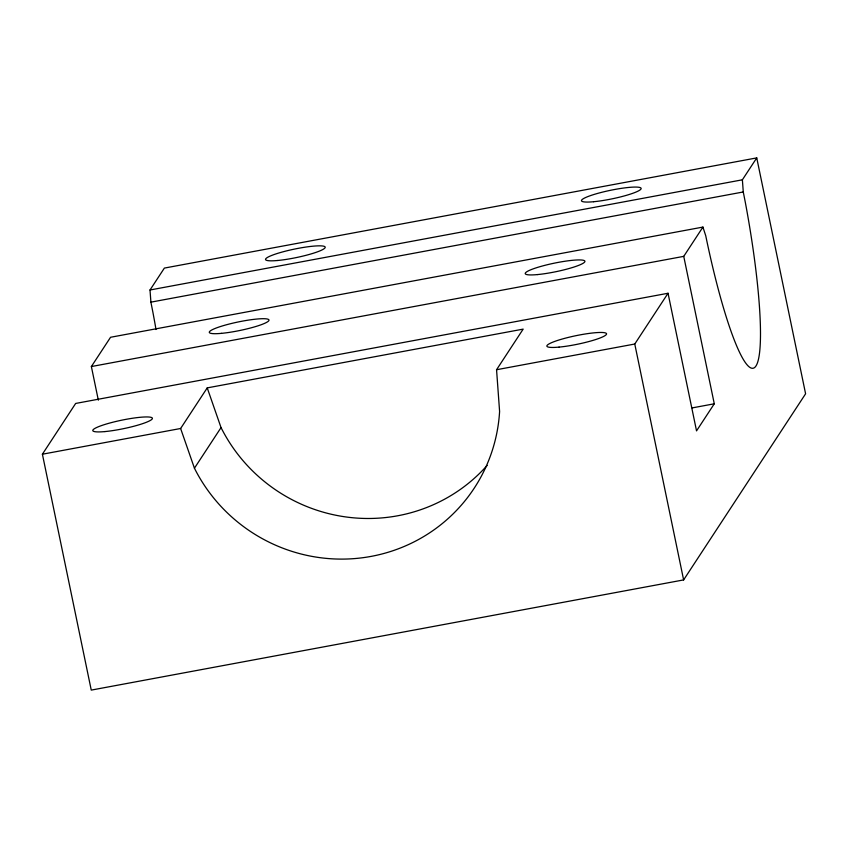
<?xml version="1.0" encoding="UTF-8"?>
<svg xmlns="http://www.w3.org/2000/svg" width="848" height="848" viewBox="0 0 848 848"><rect width="100%" height="100%" fill="white"/><g stroke="black" fill="none" stroke-linecap="round" stroke-linejoin="round"><path stroke-width="1.27" d="M98.336 400.171L91.372 366.548L110.558 337.271L702.928 227.084L705.737 235.733A162.265 22.631 79.5 0 0 754.815 367.354A162.265 22.631 79.5 0 0 745.318 202.343L743.272 191.966L742.382 179.808L756.745 157.898L164.374 268.085L150.011 289.995L150.902 302.153L152.947 312.53A162.265 22.631 79.5 0 1 156.011 329.501M756.745 157.898L805.6 393.79L683.626 579.915L91.255 690.102L42.4 454.21L75.663 403.447L668.044 293.26L696.537 430.869L714.281 403.796L683.742 256.361L702.928 227.084M180.624 428.494L207.23 387.886L523.163 329.119L496.557 369.728L499.599 411.439A162.265 159 33.2 0 1 371.159 556.383A162.265 159 33.2 0 1 194.436 468.202L180.624 428.494L42.4 454.21M194.436 468.202L221.042 427.593L207.23 387.886M683.626 579.915L634.77 344.023L668.044 293.26M150.011 289.995L742.382 179.808M150.902 302.153L743.272 191.966M91.372 366.548L683.742 256.361M496.557 369.728L634.77 344.023M692.148 407.909L714.281 403.796M487.197 465.382A162.265 159 33.2 0 1 221.042 427.593M593.653 201.718A30.422 4.335 -11.7 0 0 640.961 189.051A30.422 4.335 -11.7 0 0 599.419 192.92A30.422 4.335 -11.7 0 0 593.653 201.718M277.72 260.484A30.422 4.335 -11.7 0 0 325.028 247.817A30.422 4.335 -11.7 0 0 283.486 251.686A30.422 4.335 -11.7 0 0 277.72 260.484M104.908 431.579A30.422 4.335 -11.7 0 0 152.216 418.923A30.422 4.335 -11.7 0 0 110.675 422.792A30.422 4.335 -11.7 0 0 104.908 431.579M559.065 347.108A30.422 4.335 -11.7 0 0 606.373 334.441A30.422 4.335 -11.7 0 0 564.821 338.31A30.422 4.335 -11.7 0 0 559.065 347.108M221.498 333.349A30.422 4.335 -11.7 0 0 268.805 320.682A30.422 4.335 -11.7 0 0 227.253 324.551A30.422 4.335 -11.7 0 0 221.498 333.349M537.431 274.582A30.422 4.335 -11.7 0 0 584.738 261.915A30.422 4.335 -11.7 0 0 543.186 265.784A30.422 4.335 -11.7 0 0 537.431 274.582"/></g></svg>
